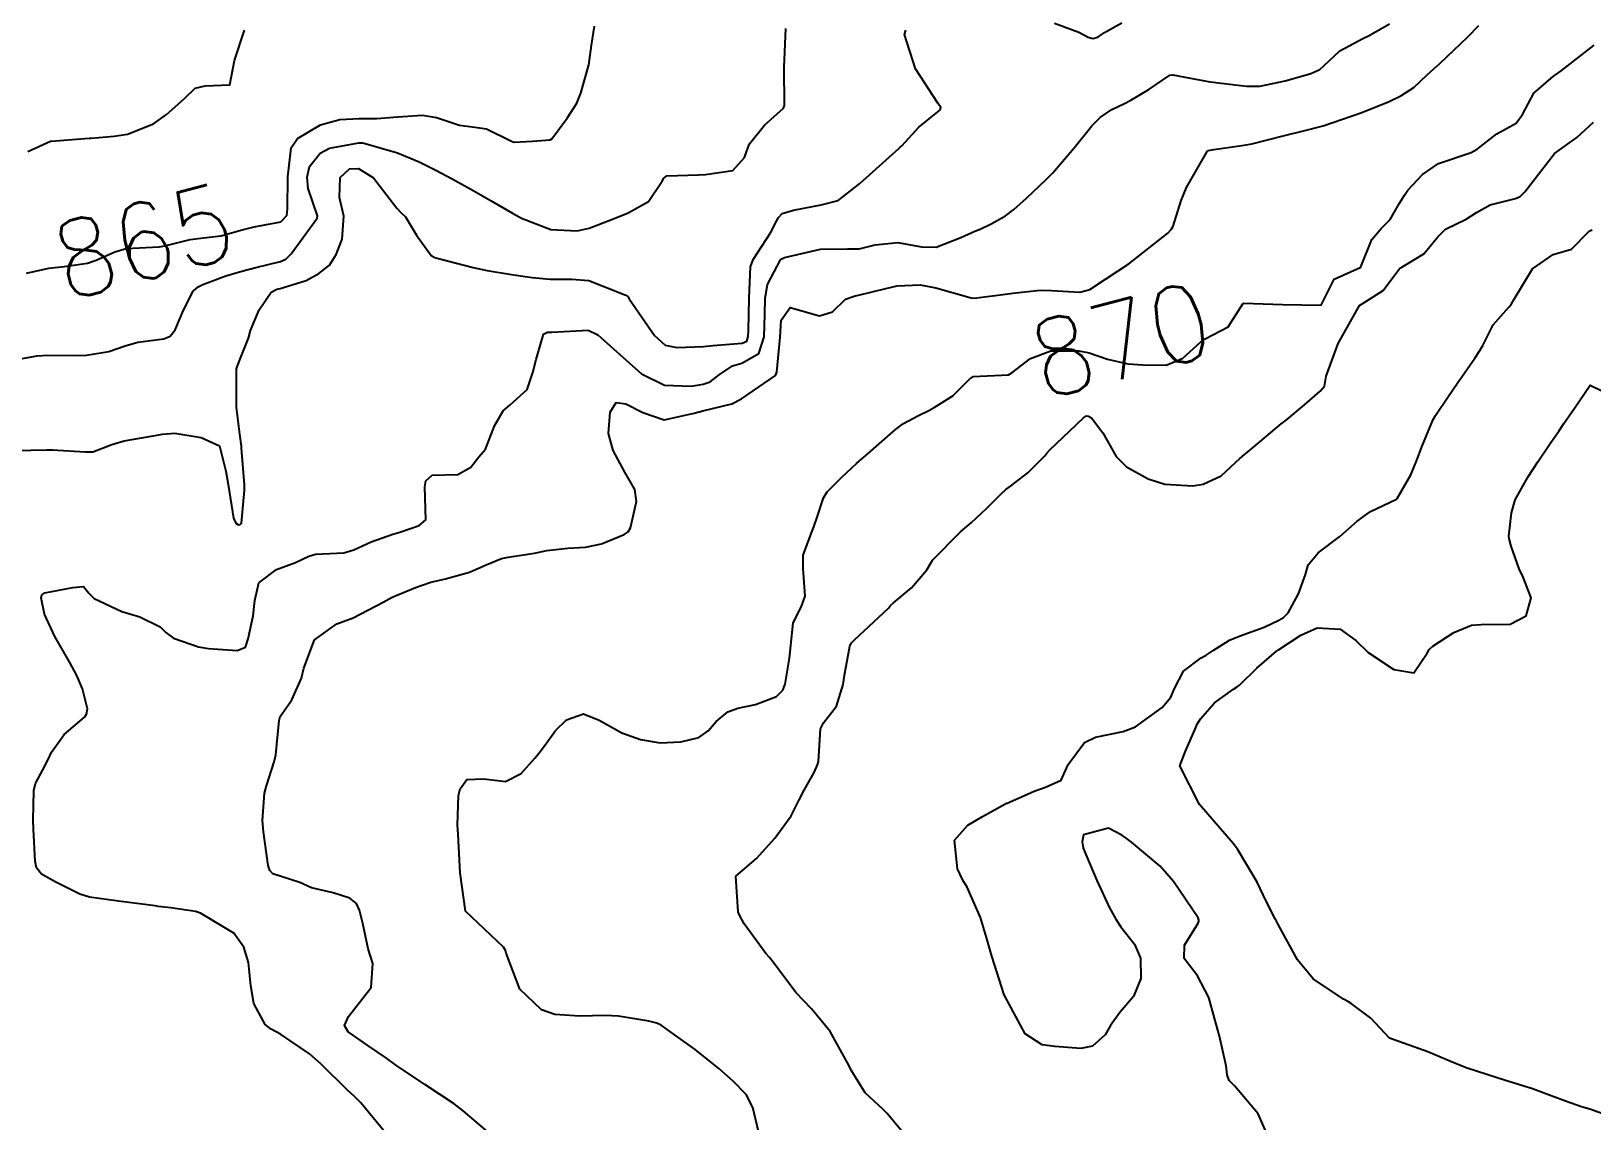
# Model space of a CAD drawing. Header units: metres. Extents: x 307586 to 320046, y 7427249 to 7434250.
# Drawn here: x 319581.3 to 319662.3, y 7429251.7 to 7429308.3 of the extents above; entities that cross this region are included whole.
import ezdxf
from ezdxf.enums import TextEntityAlignment as Align

# ---------------------------------------------------------------- set-up
doc = ezdxf.new("R2010")
doc.units = ezdxf.units.M
doc.header["$MEASUREMENT"] = 0
for name, color, linetype in [('Cotas', 45, 'Continuous'), ('Curvas de Nivel 1m', 11, 'Continuous'), ('Curvas de Nivel 5m', 15, 'Continuous')]:
    doc.layers.add(name, color=color, linetype=linetype)
doc.styles.add('Style-STANDARD', font='STANDARD.shx')

msp = doc.modelspace()

# ---------------------------------------------------------------- linework, layer by layer
at = {"layer": 'Curvas de Nivel 1m', "flags": 128}
for points, elevation in [([(319580.167, 7429291.185), (319581.62, 7429291.44), (319582.172, 7429291.486), (319583.574, 7429291.464), (319584.172, 7429291.473), (319585.343, 7429291.675), (319586.18, 7429291.971), (319586.848, 7429292.158), (319588.186, 7429292.322), (319588.521, 7429292.472), (319588.771, 7429292.801), (319589.216, 7429293.812), (319589.709, 7429294.795), (319589.978, 7429295.031), (319590.218, 7429295.14), (319591.407, 7429295.59), (319592.229, 7429295.836), (319592.955, 7429296.03), (319594.237, 7429296.34), (319594.519, 7429296.455), (319594.801, 7429296.732), (319596.144, 7429298.594), (319596.157, 7429298.712), (319595.681, 7429300.123), (319595.617, 7429300.72), (319595.745, 7429301.264), (319596.302, 7429301.968), (319596.785, 7429302.226), (319598.31, 7429302.5), (319598.504, 7429302.494), (319600.303, 7429301.979), (319601.439, 7429301.51), (319602.29, 7429301.087), (319603.152, 7429300.631), (319604.277, 7429300.004), (319605.162, 7429299.496), (319606.266, 7429298.853), (319606.74, 7429298.585), (319608.257, 7429298.006), (319609.624, 7429297.924), (319610.258, 7429298.072), (319611.458, 7429298.532), (319612.266, 7429298.863), (319613.33, 7429299.452), (319614.042, 7429300.502), (319614.125, 7429300.662), (319614.287, 7429300.787), (319615.923, 7429300.841), (319616.289, 7429300.848), (319617.694, 7429301.054), (319618.302, 7429301.741), (319618.489, 7429302.269), (319618.572, 7429302.447), (319619.346, 7429303.416), (319620.332, 7429304.297), (319620.388, 7429304.429), (319620.363, 7429306.43), (319620.45, 7429308.429)], 866), ([(319580.48, 7429286.525), (319582.11, 7429286.567), (319582.417, 7429286.57), (319584.117, 7429286.456), (319584.502, 7429286.47), (319585.487, 7429286.84), (319586.125, 7429287.041), (319587.645, 7429287.298), (319588.129, 7429287.383), (319588.761, 7429287.432), (319590.127, 7429287.206), (319591.074, 7429286.77), (319591.411, 7429285.459), (319591.535, 7429284.766), (319591.811, 7429283.027), (319591.929, 7429282.761), (319592.072, 7429282.68), (319592.142, 7429282.689), (319592.212, 7429282.759), (319592.366, 7429284.481), (319592.368, 7429284.757), (319592.221, 7429286.66), (319592.211, 7429286.759), (319592.129, 7429287.379), (319591.967, 7429288.762), (319591.966, 7429288.941), (319591.968, 7429290.762), (319592.004, 7429290.923), (319592.171, 7429291.322), (319592.576, 7429292.368), (319592.694, 7429292.755), (319593.129, 7429293.826), (319593.757, 7429294.745), (319594.052, 7429294.905), (319594.216, 7429294.944), (319595.581, 7429295.361), (319596.228, 7429295.71), (319596.787, 7429296.152), (319597.121, 7429296.701), (319597.444, 7429297.505), (319597.525, 7429298.697), (319597.308, 7429299.665), (319597.328, 7429300.7), (319597.828, 7429301.156), (319598.29, 7429301.168), (319599.069, 7429300.682), (319600.267, 7429299.111), (319600.48, 7429298.882), (319600.731, 7429298.663), (319601.301, 7429297.702), (319602.051, 7429296.643), (319602.242, 7429296.546), (319602.368, 7429296.512), (319604.234, 7429296.026), (319604.967, 7429295.874), (319606.229, 7429295.672), (319607.291, 7429295.515), (319608.226, 7429295.419), (319609.35, 7429295.429), (319610.225, 7429295.347), (319612.144, 7429294.591), (319612.213, 7429294.554), (319612.251, 7429294.52), (319612.331, 7429294.399), (319613.634, 7429292.506), (319614.185, 7429292.005), (319614.8, 7429291.875), (319616.185, 7429291.924), (319616.668, 7429291.983), (319618.188, 7429292.094), (319618.429, 7429292.206), (319618.505, 7429292.445), (319618.515, 7429292.764), (319618.545, 7429294.445), (319618.627, 7429296.055), (319618.753, 7429296.442), (319619.655, 7429297.834), (319619.97, 7429298.433), (319620.068, 7429298.629), (319620.267, 7429298.834), (319620.857, 7429299.006), (319622.276, 7429299.278), (319623.158, 7429299.513), (319624.293, 7429300.38), (319626.311, 7429302.207), (319626.387, 7429302.274), (319626.467, 7429302.348), (319627.35, 7429303.312), (319628.331, 7429304.103), (319628.458, 7429304.203), (319628.498, 7429304.328), (319628.336, 7429304.548), (319627.177, 7429306.342), (319626.614, 7429308.114), (319626.67, 7429308.347)], 867), ([(319581.144, 7429302.053), (319582.308, 7429302.578), (319582.579, 7429302.607), (319584.311, 7429302.734), (319584.426, 7429302.744), (319585.621, 7429302.84), (319586.314, 7429302.955), (319587.655, 7429303.481), (319588.324, 7429303.965), (319588.773, 7429304.361), (319589.27, 7429304.801), (319589.809, 7429305.327), (319590.343, 7429305.45), (319591.609, 7429305.506), (319591.862, 7429306.768), (319592.379, 7429308.337)], 864), ([(319599.69, 7429251.118), (319598.403, 7429252.68), (319598.067, 7429253.036), (319597.719, 7429253.341), (319596.331, 7429254.704), (319595.741, 7429255.231), (319594.237, 7429256.251), (319593.759, 7429256.506), (319593.451, 7429256.743), (319592.852, 7429257.828), (319592.708, 7429258.751), (319592.587, 7429259.96), (319592.338, 7429260.755), (319591.814, 7429261.478), (319590.086, 7429262.521), (319589.83, 7429262.606), (319588.553, 7429262.799), (319587.897, 7429262.872), (319587.834, 7429262.885), (319587.746, 7429262.899), (319585.836, 7429263.148), (319584.333, 7429263.348), (319583.839, 7429263.501), (319582.594, 7429264.124), (319581.85, 7429264.555), (319581.594, 7429264.883), (319581.517, 7429265.223), (319581.434, 7429266.884), (319581.411, 7429267.353), (319581.449, 7429268.885), (319581.542, 7429269.249), (319581.914, 7429269.969), (319582.228, 7429270.569), (319582.373, 7429270.875), (319583.018, 7429271.787), (319583.949, 7429272.592), (319584.091, 7429272.717), (319584.176, 7429272.857), (319584.224, 7429273.124), (319583.966, 7429274.171), (319583.68, 7429274.863), (319583.313, 7429275.533), (319582.531, 7429276.875), (319582.01, 7429278.047), (319581.828, 7429278.882), (319581.871, 7429279.035), (319582.026, 7429279.15), (319583.468, 7429279.426), (319584.029, 7429279.481), (319584.298, 7429279.128), (319584.572, 7429278.852), (319586.013, 7429278.185), (319586.94, 7429277.894), (319588.009, 7429277.378), (319588.289, 7429277.089), (319588.687, 7429276.8), (319589.996, 7429276.344), (319590.507, 7429276.263), (319591.994, 7429276.151), (319592.418, 7429276.335), (319592.573, 7429276.754), (319592.82, 7429277.946), (319592.919, 7429278.751), (319593.121, 7429279.661), (319594.039, 7429280.362), (319595.023, 7429280.725), (319595.719, 7429281.044), (319596.049, 7429281.147), (319597.518, 7429281.228), (319598.053, 7429281.371), (319598.945, 7429281.791), (319600.066, 7429282.188), (319600.424, 7429282.3), (319601.439, 7429282.646), (319601.78, 7429282.939), (319601.722, 7429284.644), (319601.785, 7429284.956), (319602.102, 7429285.25), (319603.436, 7429285.294), (319604.109, 7429285.661), (319604.533, 7429286.197), (319604.873, 7429286.609), (319605.348, 7429287.815), (319605.798, 7429288.595), (319606.146, 7429288.904), (319607.033, 7429289.703), (319607.331, 7429290.578), (319607.494, 7429291.256), (319607.878, 7429292.573), (319608.088, 7429292.677), (319608.194, 7429292.676), (319608.306, 7429292.68), (319610.195, 7429292.768), (319610.695, 7429292.535), (319612.173, 7429291.214), (319612.972, 7429290.512), (319614.157, 7429289.919), (319615.54, 7429289.863), (319616.158, 7429289.968), (319616.527, 7429290.099), (319616.988, 7429290.462), (319617.692, 7429290.933), (319618.172, 7429291.071), (319619.057, 7429291.559), (319619.333, 7429292.433), (319619.369, 7429293.596), (319619.385, 7429294.432), (319619.506, 7429295.149), (319620.183, 7429296.421), (319620.244, 7429296.483), (319620.374, 7429296.548), (319622.249, 7429296.974), (319623.646, 7429296.989), (319624.249, 7429296.997), (319625.083, 7429297.199), (319626.253, 7429297.329), (319627.488, 7429297.1), (319628.25, 7429297.081), (319629.536, 7429297.591), (319630.259, 7429297.911), (319630.532, 7429298.025), (319631.109, 7429298.292), (319631.847, 7429298.709), (319632.274, 7429299.032), (319632.931, 7429299.626), (319633.606, 7429300.267), (319633.961, 7429300.599), (319634.3, 7429300.939), (319635.412, 7429302.244), (319636.324, 7429303.38), (319636.746, 7429303.809), (319637.36, 7429304.22), (319638.009, 7429304.542), (319638.34, 7429304.706), (319639.284, 7429305.265), (319640.36, 7429306.001), (319640.52, 7429306.029), (319642.356, 7429305.678), (319642.897, 7429305.613), (319644.352, 7429305.44), (319645.041, 7429305.441), (319646.357, 7429305.715), (319646.669, 7429305.796), (319647.685, 7429306.097), (319648.148, 7429306.31), (319648.367, 7429306.503), (319649.187, 7429307.269), (319650.381, 7429307.91), (319650.71, 7429308.065), (319651.761, 7429308.68)], 868), ([(319605.683, 7429250.59), (319603.708, 7429252.274), (319603.252, 7429252.625), (319601.723, 7429253.64), (319600.214, 7429254.655), (319599.738, 7429254.991), (319598.772, 7429255.65), (319597.758, 7429256.369), (319597.556, 7429256.692), (319597.768, 7429257.156), (319598.949, 7429258.673), (319599.029, 7429259.905), (319598.797, 7429260.675), (319598.511, 7429261.992), (319598.337, 7429262.682), (319598.175, 7429263.024), (319597.839, 7429263.294), (319596.966, 7429263.574), (319595.844, 7429263.844), (319595.243, 7429264.115), (319593.851, 7429264.561), (319593.692, 7429264.742), (319593.601, 7429264.999), (319593.352, 7429266.745), (319593.302, 7429267.332), (319593.417, 7429268.745), (319593.514, 7429269.136), (319593.919, 7429270.379), (319594.002, 7429270.739), (319594.166, 7429272.52), (319594.231, 7429272.736), (319594.827, 7429273.593), (319595.33, 7429274.72), (319595.454, 7429275.244), (319596.003, 7429276.71), (319597.166, 7429277.544), (319598.015, 7429277.856), (319599.564, 7429278.667), (319600.025, 7429278.914), (319601.248, 7429279.431), (319602.034, 7429279.703), (319602.795, 7429279.873), (319604.039, 7429280.223), (319604.916, 7429280.607), (319605.711, 7429280.932), (319606.049, 7429281.005), (319607.417, 7429281.212), (319608.054, 7429281.342), (319609.139, 7429281.471), (319610.058, 7429281.518), (319610.896, 7429281.696), (319612.068, 7429282.176), (319612.279, 7429282.309), (319612.399, 7429282.517), (319612.713, 7429283.887), (319612.615, 7429284.515), (319612.106, 7429285.409), (319611.487, 7429286.526), (319611.248, 7429287.413), (319611.336, 7429288.528), (319611.656, 7429289.017), (319612.147, 7429288.961), (319613.041, 7429288.511), (319614.139, 7429288.13), (319615.703, 7429288.477), (319616.144, 7429288.586), (319617.644, 7429288.959), (319618.151, 7429289.213), (319619.91, 7429290.424), (319619.986, 7429290.602), (319620.159, 7429292.421), (319620.202, 7429293.302), (319620.668, 7429293.956), (319622.204, 7429293.52), (319622.863, 7429293.736), (319623.538, 7429294.387), (319624.043, 7429294.554), (319624.216, 7429294.587), (319625.644, 7429294.937), (319626.224, 7429295.079), (319627.427, 7429295.136), (319628.223, 7429294.971), (319630.067, 7429294.45), (319630.215, 7429294.43), (319631.85, 7429294.653), (319632.219, 7429294.701), (319633.643, 7429294.844), (319634.222, 7429294.839), (319635.703, 7429294.756), (319636.223, 7429294.88), (319637.038, 7429295.415), (319638.243, 7429296.21), (319640.259, 7429297.818), (319640.441, 7429297.999), (319640.537, 7429298.177), (319640.954, 7429299.502), (319641.225, 7429300.171), (319642.312, 7429302.055), (319642.369, 7429302.103), (319642.657, 7429302.157), (319644.101, 7429302.356), (319644.315, 7429302.391), (319644.628, 7429302.447), (319646.321, 7429302.874), (319647.303, 7429303.12), (319648.326, 7429303.382), (319650.333, 7429304.07), (319651.742, 7429304.649), (319652.346, 7429304.933), (319653.021, 7429305.366), (319653.716, 7429306.026), (319654.053, 7429306.336), (319654.369, 7429306.617), (319655.82, 7429307.998), (319656.392, 7429308.582)], 869), ([(319634.39, 7429308.709), (319635.644, 7429308.241), (319636.124, 7429307.978), (319636.38, 7429307.904), (319636.626, 7429307.982), (319636.986, 7429308.224), (319637.874, 7429308.731)], 867), ([(319627.193, 7429250.335), (319625.71, 7429252.13), (319625.487, 7429252.352), (319624.558, 7429253.198), (319623.836, 7429254.378), (319623.736, 7429254.607), (319622.745, 7429256.39), (319621.775, 7429257.561), (319620.973, 7429258.408), (319619.799, 7429259.988), (319619.601, 7429260.223), (319619.408, 7429260.426), (319618.297, 7429261.972), (319618.023, 7429262.447), (319617.977, 7429262.59), (319617.853, 7429264.45), (319618.938, 7429265.363), (319619.883, 7429266.42), (319620.736, 7429267.57), (319621.144, 7429268.408), (319621.409, 7429268.903), (319621.917, 7429269.815), (319622.095, 7429270.224), (319622.141, 7429270.398), (319622.248, 7429272.097), (319622.406, 7429272.395), (319623.085, 7429273.265), (319623.42, 7429274.386), (319623.499, 7429274.866), (319623.774, 7429276.382), (319623.847, 7429276.539), (319624.006, 7429276.701), (319625.77, 7429278.354), (319625.888, 7429278.489), (319626.027, 7429278.633), (319626.967, 7429279.413), (319627.759, 7429280.333), (319627.865, 7429280.521), (319628.058, 7429280.847), (319629.511, 7429282.308), (319630.078, 7429282.8), (319630.853, 7429283.525), (319631.621, 7429284.285), (319631.869, 7429284.51), (319632.099, 7429284.688), (319633.003, 7429285.377), (319633.883, 7429286.262), (319633.991, 7429286.395), (319634.126, 7429286.541), (319635.885, 7429288.234), (319636.052, 7429288.324), (319636.144, 7429288.321), (319636.312, 7429288.228), (319636.901, 7429287.457), (319637.588, 7429286.215), (319638.115, 7429285.678), (319639.243, 7429285.056), (319640.102, 7429284.779), (319641.566, 7429284.7), (319642.102, 7429284.786), (319643.035, 7429285.225), (319644.014, 7429286.141), (319644.076, 7429286.187), (319644.124, 7429286.222), (319644.7, 7429286.703), (319646.141, 7429287.909), (319646.255, 7429287.996), (319646.404, 7429288.107), (319647.346, 7429288.908), (319648.166, 7429289.614), (319648.382, 7429289.874), (319648.43, 7429290.086), (319648.472, 7429290.381), (319649.106, 7429292.076), (319650.213, 7429294.06), (319651.44, 7429294.833), (319652.241, 7429295.917), (319652.296, 7429295.986), (319652.395, 7429296.038), (319653.543, 7429296.735), (319654.259, 7429297.625), (319654.67, 7429298.014), (319655.737, 7429298.532), (319656.276, 7429298.887), (319656.987, 7429299.279), (319658.288, 7429299.609), (319658.536, 7429299.72), (319658.773, 7429299.963), (319660.313, 7429301.94), (319661.485, 7429302.773), (319662.338, 7429303.573)], 871), ([(319645.696, 7429250.423), (319644.945, 7429252.118), (319643.727, 7429253.559), (319643.443, 7429253.848), (319643.342, 7429254.136), (319643.284, 7429254.593), (319642.944, 7429256.148), (319642.688, 7429257.067), (319642.385, 7429258.154), (319641.8, 7429259.278), (319641.105, 7429260.167), (319641.128, 7429260.859), (319641.831, 7429262.006), (319641.878, 7429262.114), (319641.878, 7429262.16), (319641.834, 7429262.276), (319640.563, 7429264.173), (319639.865, 7429264.967), (319638.38, 7429266.203), (319638.097, 7429266.418), (319637.886, 7429266.568), (319637.181, 7429266.926), (319635.886, 7429266.583), (319635.823, 7429266.231), (319635.878, 7429265.891), (319636.581, 7429264.223), (319637.219, 7429262.836), (319637.562, 7429262.213), (319637.829, 7429261.811), (319638.538, 7429260.917), (319638.853, 7429260.194), (319638.858, 7429259.133), (319638.476, 7429258.2), (319637.775, 7429257.375), (319637.289, 7429256.694), (319637.022, 7429256.217), (319636.363, 7429255.615), (319635.752, 7429255.498), (319634.404, 7429255.6), (319633.754, 7429255.694), (319632.862, 7429256.269), (319631.783, 7429258.28), (319631.131, 7429260.287), (319630.856, 7429261.256), (319630.551, 7429262.293), (319629.849, 7429263.873), (319629.691, 7429264.143), (319629.596, 7429264.304), (319629.351, 7429264.818), (319629.207, 7429266.31), (319629.891, 7429267.092), (319630.652, 7429267.536), (319631.902, 7429268.224), (319631.942, 7429268.24), (319632.057, 7429268.278), (319633.327, 7429268.851), (319633.915, 7429269.06), (319634.74, 7429269.428), (319635.1, 7429270.242), (319635.944, 7429271.379), (319636.512, 7429271.659), (319637.95, 7429271.956), (319638.595, 7429272.2), (319639.963, 7429273.191), (319640.415, 7429273.729), (319640.617, 7429274.174), (319641.075, 7429275.081), (319641.997, 7429275.769), (319642.251, 7429275.906), (319642.616, 7429276.154), (319643.467, 7429276.687), (319644.011, 7429276.914), (319645.253, 7429277.359), (319646.019, 7429277.726), (319646.26, 7429277.868), (319646.511, 7429278.105), (319647.044, 7429279.094), (319647.411, 7429280.096), (319647.55, 7429280.603), (319648.064, 7429281.216), (319649.184, 7429282.073), (319650.081, 7429282.866), (319650.775, 7429283.365), (319652.092, 7429283.983), (319652.128, 7429284.004), (319652.159, 7429284.039), (319652.868, 7429285.276), (319653.17, 7429286.03), (319653.433, 7429286.724), (319653.972, 7429288.022), (319654.028, 7429288.138), (319654.148, 7429288.354), (319654.824, 7429289.35), (319655.273, 7429290.003), (319656.186, 7429291.33), (319656.453, 7429291.725), (319656.594, 7429291.986), (319657.132, 7429293.052), (319657.958, 7429293.973), (319658.075, 7429294.111), (319658.219, 7429294.384), (319659.175, 7429295.956), (319660.251, 7429296.703), (319661.196, 7429296.988), (319662.123, 7429297.921), (319662.213, 7429297.972), (319662.264, 7429297.984)], 872), ([(319663.448, 7429251.894), (319662.149, 7429252.345), (319661.719, 7429252.481), (319660.885, 7429252.764), (319659.726, 7429253.204), (319659.181, 7429253.401), (319657.732, 7429253.863), (319657.337, 7429253.974), (319655.74, 7429254.491), (319654.897, 7429254.847), (319653.753, 7429255.335), (319651.763, 7429256.04), (319650.797, 7429257.074), (319649.781, 7429257.83), (319649.636, 7429257.917), (319649.373, 7429258.066), (319647.798, 7429259.124), (319646.984, 7429260.098), (319645.97, 7429261.97), (319645.893, 7429262.109), (319645.834, 7429262.212), (319645.203, 7429263.476), (319644.894, 7429264.124), (319643.879, 7429265.852), (319643.66, 7429266.142), (319641.903, 7429268.16), (319640.885, 7429270.17), (319641.184, 7429270.924), (319641.712, 7429272.162), (319641.784, 7429272.333), (319641.957, 7429272.616), (319642.68, 7429273.438), (319643.663, 7429274.143), (319643.856, 7429274.26), (319643.976, 7429274.351), (319644.882, 7429275.235), (319645.907, 7429276.111), (319646.004, 7429276.181), (319647.162, 7429276.948), (319648.015, 7429277.325), (319649.203, 7429277.26), (319650.009, 7429276.68), (319650.649, 7429276.054), (319651.99, 7429275.161), (319653.029, 7429274.987), (319653.712, 7429276.023), (319653.816, 7429276.21), (319654.007, 7429276.381), (319655.092, 7429277.082), (319656.018, 7429277.471), (319656.508, 7429277.495), (319658.018, 7429277.526), (319658.855, 7429277.958), (319659.105, 7429278.886), (319658.691, 7429279.96), (319658.494, 7429280.4), (319658.069, 7429281.571), (319657.96, 7429281.971), (319657.954, 7429282.091), (319658.086, 7429283.293), (319658.273, 7429283.967), (319658.927, 7429285.142), (319659.462, 7429285.95), (319660.133, 7429286.941), (319660.54, 7429287.535), (319660.81, 7429287.933), (319661.356, 7429288.727), (319662.173, 7429289.92), (319664.159, 7429288.949)], 873)]:
    msp.add_lwpolyline(points, dxfattribs=dict(at, elevation=elevation))
at = {"layer": 'Curvas de Nivel 5m', "flags": 128}
for points, elevation in [([(319581.063, 7429295.735), (319582.23, 7429295.99), (319583.016, 7429296.087), (319584.234, 7429296.251), (319584.687, 7429296.402), (319585.655, 7429296.839), (319586.245, 7429297.015), (319587.954, 7429297.105), (319588.246, 7429297.148), (319589.564, 7429297.482), (319590.251, 7429297.568), (319591.144, 7429297.669), (319592.255, 7429297.99), (319592.877, 7429298.133), (319594.26, 7429298.405), (319594.564, 7429298.735), (319594.609, 7429299.078), (319594.628, 7429300.735), (319594.801, 7429302.237), (319595.116, 7429302.728), (319596.32, 7429303.427), (319597.316, 7429303.707), (319598.324, 7429303.758), (319599.245, 7429303.759), (319600.325, 7429303.842), (319601.61, 7429303.935), (319602.325, 7429303.816), (319603.534, 7429303.415), (319604.32, 7429303.306), (319604.934, 7429303.225), (319606.224, 7429302.591), (319606.312, 7429302.548), (319606.364, 7429302.538), (319607.313, 7429302.58), (319608.232, 7429302.653), (319608.314, 7429302.702), (319609.106, 7429303.781), (319609.605, 7429304.557), (319609.823, 7429305.073), (319610.237, 7429306.551), (319610.256, 7429306.659), (319610.373, 7429307.568), (319610.527, 7429308.548)], 865), ([(319619.07, 7429251.052), (319618.731, 7429252.435), (319618.387, 7429253.107), (319617.726, 7429253.807), (319616.975, 7429254.458), (319615.748, 7429255.449), (319614.291, 7429256.492), (319613.978, 7429256.71), (319613.766, 7429256.816), (319613.349, 7429256.922), (319611.769, 7429257.173), (319611.081, 7429257.215), (319609.769, 7429257.185), (319608.47, 7429257.26), (319607.772, 7429257.514), (319606.655, 7429258.581), (319605.95, 7429260.44), (319605.904, 7429260.589), (319605.805, 7429260.754), (319603.833, 7429262.62), (319603.564, 7429264.623), (319603.54, 7429264.941), (319603.449, 7429266.624), (319603.417, 7429267.095), (319603.467, 7429268.624), (319603.552, 7429268.978), (319603.911, 7429269.452), (319604.792, 7429269.487), (319605.911, 7429269.361), (319606.718, 7429269.778), (319607.438, 7429270.575), (319607.66, 7429270.84), (319607.932, 7429271.202), (319608.508, 7429271.998), (319609.079, 7429272.553), (319609.956, 7429272.873), (319610.775, 7429272.532), (319611.943, 7429271.887), (319612.918, 7429271.531), (319613.936, 7429271.369), (319615.01, 7429271.41), (319615.94, 7429271.634), (319616.427, 7429271.984), (319616.838, 7429272.461), (319617.436, 7429272.977), (319617.96, 7429273.169), (319618.87, 7429273.345), (319619.966, 7429273.759), (319620.293, 7429274.093), (319620.424, 7429274.415), (319620.646, 7429275.76), (319620.703, 7429276.413), (319620.829, 7429277.598), (319621.249, 7429278.408), (319621.461, 7429278.974), (319621.344, 7429280.407), (319621.357, 7429281.104), (319621.829, 7429282.402), (319621.904, 7429282.572), (319622.08, 7429283.073), (319622.406, 7429284.081), (319622.598, 7429284.395), (319623.347, 7429285.145), (319624.115, 7429285.855), (319624.4, 7429286.095), (319624.727, 7429286.371), (319626.136, 7429287.625), (319626.552, 7429287.932), (319627.305, 7429288.338), (319627.866, 7429288.614), (319628.149, 7429288.757), (319629.107, 7429289.368), (319630.044, 7429290.302), (319630.174, 7429290.378), (319631.992, 7429290.464), (319632.176, 7429290.556), (319633.142, 7429291.312), (319634.187, 7429291.705), (319635.648, 7429291.699), (319636.187, 7429291.597), (319637.128, 7429291.276), (319638.181, 7429291.032), (319638.964, 7429290.982), (319640.181, 7429290.954), (319641.036, 7429291.32), (319641.953, 7429292.162), (319642.081, 7429292.274), (319642.195, 7429292.335), (319643.396, 7429292.953), (319644.157, 7429294.141), (319644.18, 7429294.174), (319644.214, 7429294.184), (319646.213, 7429294.11), (319648.213, 7429294.076), (319648.893, 7429295.42), (319650.242, 7429296.023), (319650.266, 7429296.036), (319650.281, 7429296.06), (319650.837, 7429297.474), (319651.327, 7429298.049), (319651.796, 7429298.519), (319652.283, 7429299.36), (319652.54, 7429299.787), (319652.718, 7429300.036), (319653.477, 7429300.852), (319654.307, 7429301.431), (319656.003, 7429301.995), (319656.315, 7429302.171), (319657.333, 7429302.97), (319658.328, 7429303.526), (319658.658, 7429303.967), (319659.239, 7429305.077), (319660.269, 7429305.951), (319660.325, 7429305.989), (319660.364, 7429306.02), (319660.656, 7429306.236), (319662.379, 7429307.565)], 870)]:
    msp.add_lwpolyline(points, dxfattribs=dict(at, elevation=elevation))

# ---------------------------------------------------------------- texts
at = {"layer": 'Cotas', "style": 'Style-STANDARD'}
for s, rotation, p in [('865', 14.51614, (319587.142, 7429297.397, 865)), ('870', 14.73158, (319637.833, 7429292.28, 870))]:
    msp.add_text(s, height=4, rotation=rotation, dxfattribs=at).set_placement(p, align=Align.MIDDLE_CENTER)

doc.saveas('drawing.dxf')
